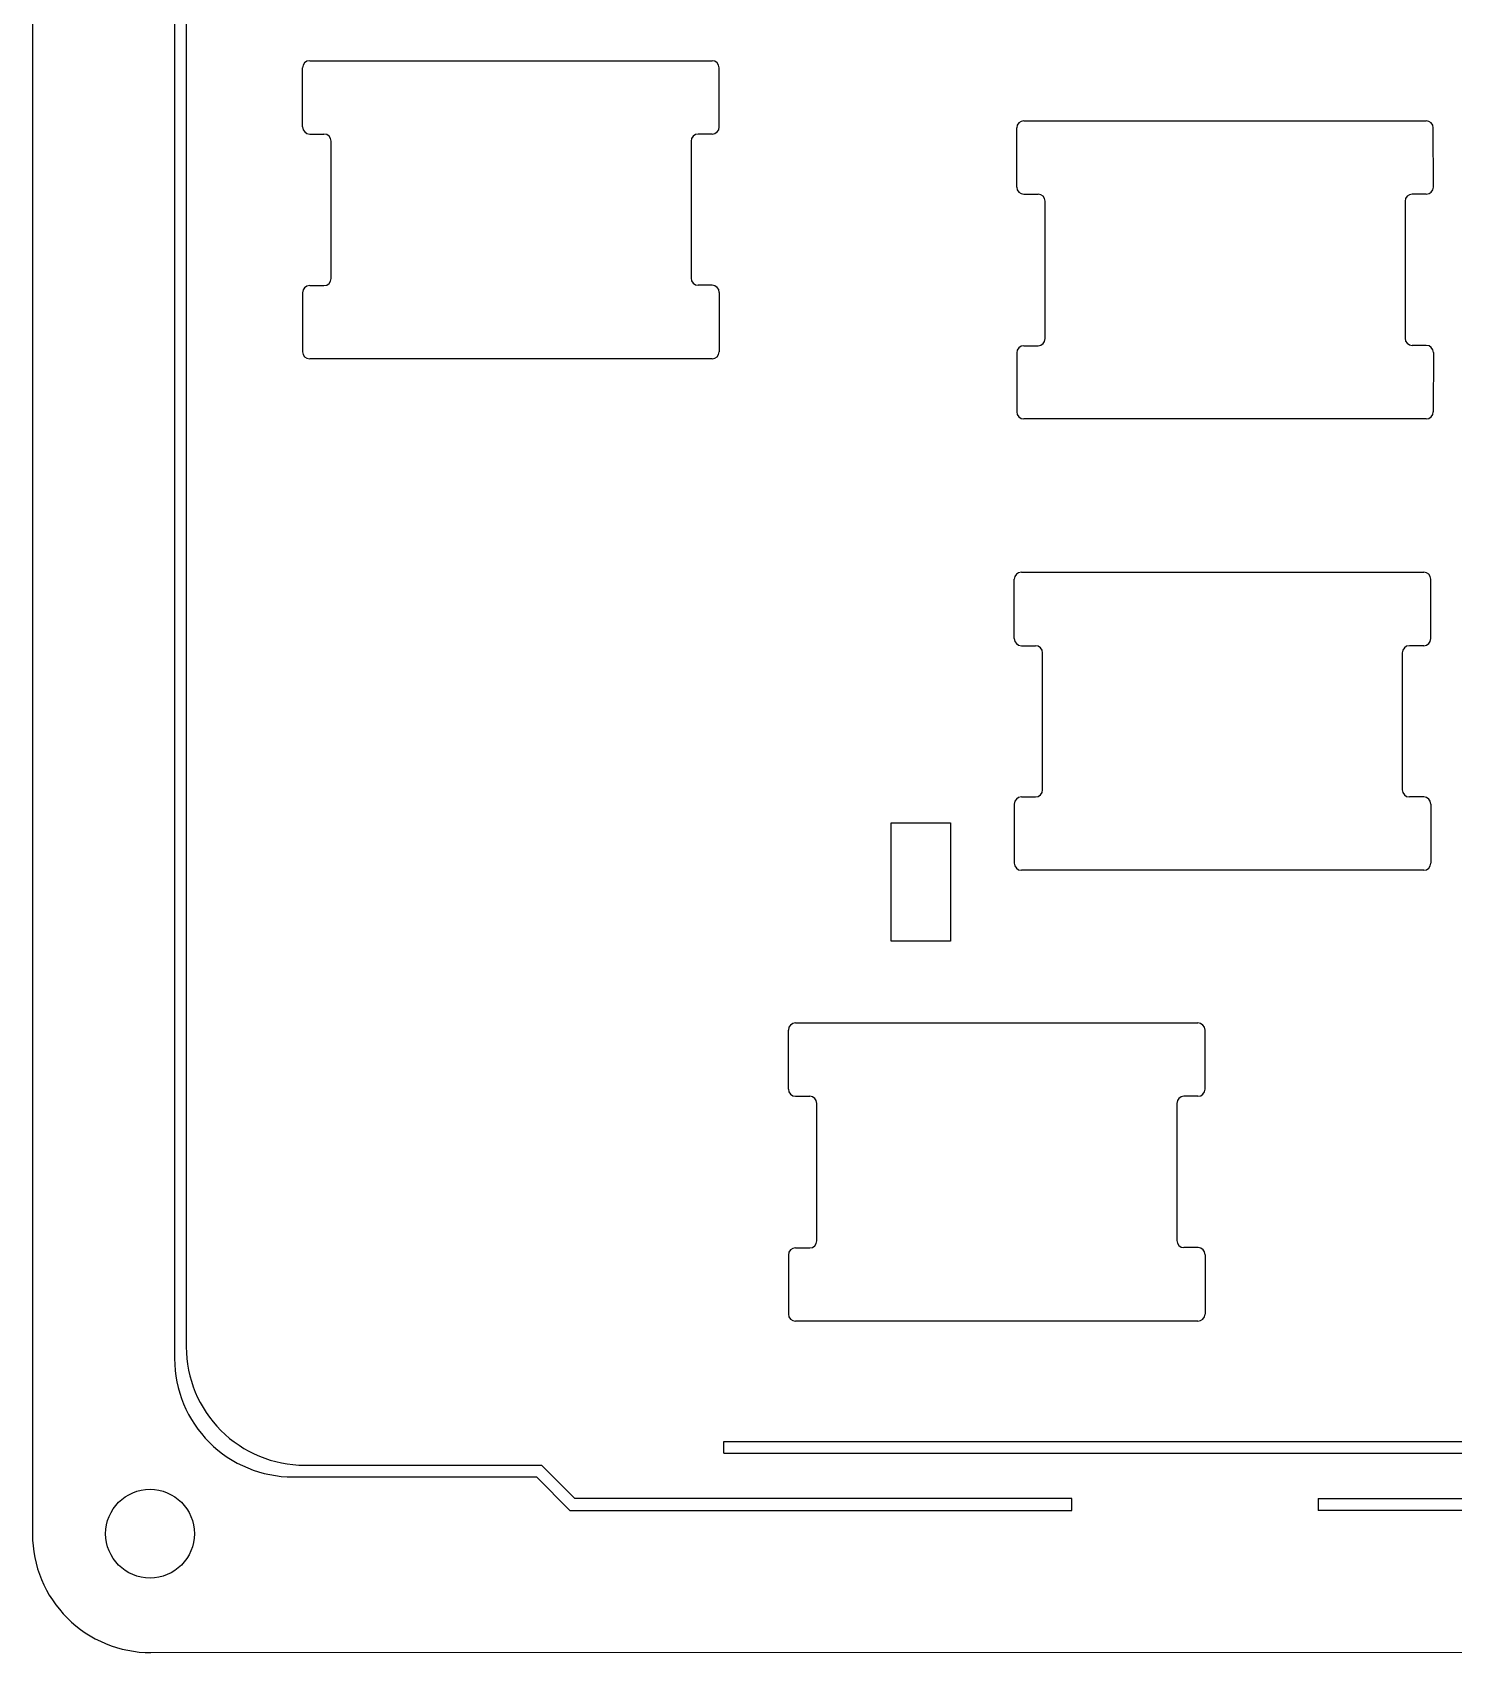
# Model space of a CAD drawing. Extents: x 7 to 394, y -192 to -46.
# Drawn here: x 7.3 to 67.4, y -174.1 to -105.6 of the extents above; entities that cross this region are included whole.
import ezdxf

# ---------------------------------------------------------------- set-up
doc = ezdxf.new("R2010")
doc.units = 0
doc.layers.add('Pcb_17aa', color=7, linetype='CONTINUOUS')

msp = doc.modelspace()

# ---------------------------------------------------------------- linework, layer by layer
at = {"layer": 'Pcb_17aa'}
for p, q in [((7.3025, -59.632), (7.3071, -169.078)), ((7.3025, -59.632, -1.6), (7.3071, -169.078, -1.6)), ((7.3025, -59.632), (7.3071, -169.078)), ((7.3025, -59.632, -1.6), (7.3071, -169.078, -1.6)), ((13.3096, -67.0458), (13.3096, -161.656)), ((13.3096, -67.0458, -1.6), (13.3096, -161.656, -1.6)), ((13.3096, -67.0458), (13.3096, -161.656)), ((13.3096, -67.0458, -1.6), (13.3096, -161.656, -1.6)), ((13.8074, -67.5543), (13.8045, -161.158)), ((13.8074, -67.5543, -1.6), (13.8045, -161.158, -1.6)), ((13.8074, -67.5543), (13.8045, -161.158)), ((13.8074, -67.5543, -1.6), (13.8045, -161.158, -1.6)), ((18.7195, -107.112), (18.7195, -107.112, -1.6)), ((18.7195, -107.112), (18.7195, -107.112, -1.6)), ((18.7198, -109.611), (18.7195, -107.112)), ((18.7198, -109.611, -1.6), (18.7195, -107.112, -1.6)), ((18.7198, -109.611), (18.7195, -107.112)), ((18.7198, -109.611, -1.6), (18.7195, -107.112, -1.6)), ((19.0195, -106.812), (19.0195, -106.812, -1.6)), ((19.0195, -106.812), (36.0248, -106.812)), ((19.0195, -106.812, -1.6), (36.0248, -106.812, -1.6)), ((19.0195, -106.812), (19.0195, -106.812, -1.6)), ((19.0195, -106.812), (36.0248, -106.812)), ((19.0195, -106.812, -1.6), (36.0248, -106.812, -1.6)), ((36.0248, -106.812), (36.0248, -106.812, -1.6)), ((36.0248, -106.812), (36.0248, -106.812, -1.6)), ((36.3248, -107.112), (36.3248, -107.112, -1.6)), ((36.3271, -109.611), (36.3248, -107.112)), ((36.3271, -109.611, -1.6), (36.3248, -107.112, -1.6)), ((36.3248, -107.112), (36.3248, -107.112, -1.6)), ((36.3271, -109.611), (36.3248, -107.112)), ((36.3271, -109.611, -1.6), (36.3248, -107.112, -1.6)), ((49.1947, -109.352), (49.1947, -109.352, -1.6)), ((49.1947, -109.352), (66.2, -109.352)), ((49.1947, -109.352, -1.6), (66.2, -109.352, -1.6)), ((49.1947, -109.352), (49.1947, -109.352, -1.6)), ((49.1947, -109.352), (66.2, -109.352)), ((49.1947, -109.352, -1.6), (66.2, -109.352, -1.6)), ((66.2, -109.352), (66.2, -109.352, -1.6)), ((66.2, -109.352), (66.2, -109.352, -1.6)), ((18.7198, -109.611), (18.7198, -109.611, -1.6)), ((18.7198, -109.611), (18.7198, -109.611, -1.6)), ((19.0198, -109.911), (19.0198, -109.911, -1.6)), ((19.0198, -109.911), (19.0198, -109.911, -1.6)), ((19.0198, -109.911), (19.6238, -109.911)), ((19.0198, -109.911, -1.6), (19.6238, -109.911, -1.6)), ((19.0198, -109.911), (19.6238, -109.911)), ((19.0198, -109.911, -1.6), (19.6238, -109.911, -1.6)), ((19.6238, -109.911), (19.6238, -109.911, -1.6)), ((19.6238, -109.911), (19.6238, -109.911, -1.6)), ((19.9238, -110.211), (19.9238, -110.211, -1.6)), ((19.9238, -110.211), (19.9238, -110.211, -1.6)), ((19.924, -116.016), (19.9238, -110.211)), ((19.924, -116.016, -1.6), (19.9238, -110.211, -1.6)), ((19.924, -116.016), (19.9238, -110.211)), ((19.924, -116.016, -1.6), (19.9238, -110.211, -1.6)), ((35.133, -110.211), (35.133, -110.211, -1.6)), ((35.133, -110.211), (35.133, -110.211, -1.6)), ((35.133, -110.211), (35.133, -116.002)), ((35.133, -110.211, -1.6), (35.133, -116.002, -1.6)), ((35.133, -110.211), (35.133, -116.002)), ((35.133, -110.211, -1.6), (35.133, -116.002, -1.6)), ((35.433, -109.911), (35.433, -109.911, -1.6)), ((36.0271, -109.911), (35.433, -109.911)), ((36.0271, -109.911, -1.6), (35.433, -109.911, -1.6)), ((35.433, -109.911), (35.433, -109.911, -1.6)), ((36.0271, -109.911), (35.433, -109.911)), ((36.0271, -109.911, -1.6), (35.433, -109.911, -1.6)), ((36.0271, -109.911), (36.0271, -109.911, -1.6)), ((36.0271, -109.911), (36.0271, -109.911, -1.6)), ((36.3271, -109.611), (36.3271, -109.611, -1.6)), ((36.3271, -109.611), (36.3271, -109.611, -1.6)), ((48.8947, -109.652), (48.8947, -109.652, -1.6)), ((48.8947, -109.652), (48.8947, -109.652, -1.6)), ((48.895, -112.151), (48.8947, -109.652)), ((48.895, -112.151, -1.6), (48.8947, -109.652, -1.6)), ((48.895, -112.151), (48.8947, -109.652)), ((48.895, -112.151, -1.6), (48.8947, -109.652, -1.6)), ((66.5, -109.652), (66.5, -109.652, -1.6)), ((66.5023, -112.151), (66.5, -109.652)), ((66.5023, -112.151, -1.6), (66.5, -109.652, -1.6)), ((66.5, -109.652), (66.5, -109.652, -1.6)), ((66.5023, -112.151), (66.5, -109.652)), ((66.5023, -112.151, -1.6), (66.5, -109.652, -1.6)), ((48.895, -112.151), (48.895, -112.151, -1.6)), ((48.895, -112.151), (48.895, -112.151, -1.6)), ((66.5023, -112.151), (66.5023, -112.151, -1.6)), ((66.5023, -112.151), (66.5023, -112.151, -1.6)), ((49.195, -112.451), (49.195, -112.451, -1.6)), ((49.195, -112.451), (49.195, -112.451, -1.6)), ((49.195, -112.451), (49.799, -112.451)), ((49.195, -112.451, -1.6), (49.799, -112.451, -1.6)), ((49.195, -112.451), (49.799, -112.451)), ((49.195, -112.451, -1.6), (49.799, -112.451, -1.6)), ((49.799, -112.451), (49.799, -112.451, -1.6)), ((49.799, -112.451), (49.799, -112.451, -1.6)), ((50.099, -112.751), (50.099, -112.751, -1.6)), ((50.099, -112.751), (50.099, -112.751, -1.6)), ((50.0992, -118.556), (50.099, -112.751)), ((50.0992, -118.556, -1.6), (50.099, -112.751, -1.6)), ((50.0992, -118.556), (50.099, -112.751)), ((50.0992, -118.556, -1.6), (50.099, -112.751, -1.6)), ((65.3082, -112.751), (65.3082, -112.751, -1.6)), ((65.3082, -112.751), (65.3082, -112.751, -1.6)), ((65.3082, -112.751), (65.3082, -118.542)), ((65.3082, -112.751, -1.6), (65.3082, -118.542, -1.6)), ((65.3082, -112.751), (65.3082, -118.542)), ((65.3082, -112.751, -1.6), (65.3082, -118.542, -1.6)), ((65.6082, -112.451), (65.6082, -112.451, -1.6)), ((66.2023, -112.451), (65.6082, -112.451)), ((66.2023, -112.451, -1.6), (65.6082, -112.451, -1.6)), ((65.6082, -112.451), (65.6082, -112.451, -1.6)), ((66.2023, -112.451), (65.6082, -112.451)), ((66.2023, -112.451, -1.6), (65.6082, -112.451, -1.6)), ((66.2023, -112.451), (66.2023, -112.451, -1.6)), ((66.2023, -112.451), (66.2023, -112.451, -1.6)), ((19.0195, -116.316), (19.0195, -116.316, -1.6)), ((19.0195, -116.316), (19.0195, -116.316, -1.6)), ((19.0195, -116.316), (19.624, -116.316)), ((19.0195, -116.316, -1.6), (19.624, -116.316, -1.6)), ((19.0195, -116.316), (19.624, -116.316)), ((19.0195, -116.316, -1.6), (19.624, -116.316, -1.6)), ((19.624, -116.316), (19.624, -116.316, -1.6)), ((19.624, -116.316), (19.624, -116.316, -1.6)), ((19.924, -116.016), (19.924, -116.016, -1.6)), ((19.924, -116.016), (19.924, -116.016, -1.6)), ((35.133, -116.002), (35.133, -116.002, -1.6)), ((35.133, -116.002), (35.133, -116.002, -1.6)), ((35.433, -116.302), (35.433, -116.302, -1.6)), ((35.433, -116.302), (35.433, -116.302, -1.6)), ((36.0296, -116.304), (35.433, -116.302)), ((36.0296, -116.304, -1.6), (35.433, -116.302, -1.6)), ((36.0296, -116.304), (35.433, -116.302)), ((36.0296, -116.304, -1.6), (35.433, -116.302, -1.6)), ((36.0296, -116.304), (36.0296, -116.304, -1.6)), ((36.0296, -116.304), (36.0296, -116.304, -1.6)), ((18.7195, -116.616), (18.7195, -116.616, -1.6)), ((18.7195, -116.616), (18.7195, -119.11)), ((18.7195, -116.616, -1.6), (18.7195, -119.11, -1.6)), ((18.7195, -116.616), (18.7195, -116.616, -1.6)), ((18.7195, -116.616), (18.7195, -119.11)), ((18.7195, -116.616, -1.6), (18.7195, -119.11, -1.6)), ((36.3296, -116.604), (36.3248, -119.111)), ((36.3296, -116.604, -1.6), (36.3248, -119.111, -1.6)), ((36.3296, -116.604), (36.3248, -119.111)), ((36.3296, -116.604, -1.6), (36.3248, -119.111, -1.6)), ((36.3296, -116.604), (36.3296, -116.604, -1.6)), ((36.3296, -116.604), (36.3296, -116.604, -1.6)), ((18.7195, -119.11), (18.7195, -119.11, -1.6)), ((18.7195, -119.11), (18.7195, -119.11, -1.6)), ((36.3248, -119.111), (36.3248, -119.111, -1.6)), ((36.3248, -119.111), (36.3248, -119.111, -1.6)), ((49.1947, -118.856), (49.1947, -118.856, -1.6)), ((49.1947, -118.856), (49.1947, -118.856, -1.6)), ((49.1947, -118.856), (49.7992, -118.856)), ((49.1947, -118.856, -1.6), (49.7992, -118.856, -1.6)), ((49.1947, -118.856), (49.7992, -118.856)), ((49.1947, -118.856, -1.6), (49.7992, -118.856, -1.6)), ((49.7992, -118.856), (49.7992, -118.856, -1.6)), ((49.7992, -118.856), (49.7992, -118.856, -1.6)), ((50.0992, -118.556), (50.0992, -118.556, -1.6)), ((50.0992, -118.556), (50.0992, -118.556, -1.6)), ((65.3082, -118.542), (65.3082, -118.542, -1.6)), ((65.3082, -118.542), (65.3082, -118.542, -1.6)), ((65.6082, -118.842), (65.6082, -118.842, -1.6)), ((65.6082, -118.842), (65.6082, -118.842, -1.6)), ((66.2048, -118.844), (65.6082, -118.842)), ((66.2048, -118.844, -1.6), (65.6082, -118.842, -1.6)), ((66.2048, -118.844), (65.6082, -118.842)), ((66.2048, -118.844, -1.6), (65.6082, -118.842, -1.6)), ((66.2048, -118.844), (66.2048, -118.844, -1.6)), ((66.2048, -118.844), (66.2048, -118.844, -1.6)), ((19.0195, -119.41), (19.0195, -119.41, -1.6)), ((36.0248, -119.411), (19.0195, -119.41)), ((36.0248, -119.411, -1.6), (19.0195, -119.41, -1.6)), ((19.0195, -119.41), (19.0195, -119.41, -1.6)), ((36.0248, -119.411), (19.0195, -119.41)), ((36.0248, -119.411, -1.6), (19.0195, -119.41, -1.6)), ((36.0248, -119.411), (36.0248, -119.411, -1.6)), ((36.0248, -119.411), (36.0248, -119.411, -1.6)), ((48.8947, -119.156), (48.8947, -119.156, -1.6)), ((48.8947, -119.156), (48.8947, -121.65)), ((48.8947, -119.156, -1.6), (48.8947, -121.65, -1.6)), ((48.8947, -119.156), (48.8947, -119.156, -1.6)), ((48.8947, -119.156), (48.8947, -121.65)), ((48.8947, -119.156, -1.6), (48.8947, -121.65, -1.6)), ((66.5048, -119.144), (66.5, -121.651)), ((66.5048, -119.144, -1.6), (66.5, -121.651, -1.6)), ((66.5048, -119.144), (66.5, -121.651)), ((66.5048, -119.144, -1.6), (66.5, -121.651, -1.6)), ((66.5048, -119.144), (66.5048, -119.144, -1.6)), ((66.5048, -119.144), (66.5048, -119.144, -1.6)), ((48.8947, -121.65), (48.8947, -121.65, -1.6)), ((48.8947, -121.65), (48.8947, -121.65, -1.6)), ((66.5, -121.651), (66.5, -121.651, -1.6)), ((66.5, -121.651), (66.5, -121.651, -1.6)), ((49.1947, -121.95), (49.1947, -121.95, -1.6)), ((66.2, -121.951), (49.1947, -121.95)), ((66.2, -121.951, -1.6), (49.1947, -121.95, -1.6)), ((49.1947, -121.95), (49.1947, -121.95, -1.6)), ((66.2, -121.951), (49.1947, -121.95)), ((66.2, -121.951, -1.6), (49.1947, -121.95, -1.6)), ((66.2, -121.951), (66.2, -121.951, -1.6)), ((66.2, -121.951), (66.2, -121.951, -1.6)), ((49.0931, -128.427), (49.0931, -128.427, -1.6)), ((49.0931, -128.427), (49.0931, -128.427, -1.6)), ((49.0931, -128.427), (66.0984, -128.427)), ((49.0931, -128.427, -1.6), (66.0984, -128.427, -1.6)), ((49.0931, -128.427), (66.0984, -128.427)), ((49.0931, -128.427, -1.6), (66.0984, -128.427, -1.6)), ((66.0984, -128.427), (66.0984, -128.427, -1.6)), ((66.0984, -128.427), (66.0984, -128.427, -1.6)), ((48.7931, -128.727), (48.7931, -128.727, -1.6)), ((48.7959, -131.232), (48.7931, -128.727)), ((48.7959, -131.232, -1.6), (48.7931, -128.727, -1.6)), ((48.7931, -128.727), (48.7931, -128.727, -1.6)), ((48.7959, -131.232), (48.7931, -128.727)), ((48.7959, -131.232, -1.6), (48.7931, -128.727, -1.6)), ((66.3981, -131.232), (66.3984, -128.727)), ((66.3981, -131.232, -1.6), (66.3984, -128.727, -1.6)), ((66.3981, -131.232), (66.3984, -128.727)), ((66.3981, -131.232, -1.6), (66.3984, -128.727, -1.6)), ((66.3984, -128.727), (66.3984, -128.727, -1.6)), ((66.3984, -128.727), (66.3984, -128.727, -1.6)), ((48.7959, -131.232), (48.7959, -131.232, -1.6)), ((48.7959, -131.232), (48.7959, -131.232, -1.6)), ((66.3981, -131.232), (66.3981, -131.232, -1.6)), ((66.3981, -131.232), (66.3981, -131.232, -1.6)), ((49.0959, -131.532), (49.0959, -131.532, -1.6)), ((49.0959, -131.532), (49.6895, -131.532)), ((49.0959, -131.532, -1.6), (49.6895, -131.532, -1.6)), ((49.0959, -131.532), (49.0959, -131.532, -1.6)), ((49.0959, -131.532), (49.6895, -131.532)), ((49.0959, -131.532, -1.6), (49.6895, -131.532, -1.6)), ((49.6895, -131.532), (49.6895, -131.532, -1.6)), ((49.6895, -131.532), (49.6895, -131.532, -1.6)), ((49.9895, -131.832), (49.9895, -131.832, -1.6)), ((49.9897, -137.622), (49.9895, -131.832)), ((49.9897, -137.622, -1.6), (49.9895, -131.832, -1.6)), ((49.9895, -131.832), (49.9895, -131.832, -1.6)), ((49.9897, -137.622), (49.9895, -131.832)), ((49.9897, -137.622, -1.6), (49.9895, -131.832, -1.6)), ((65.1891, -131.831), (65.1888, -137.622)), ((65.1891, -131.831, -1.6), (65.1888, -137.622, -1.6)), ((65.1891, -131.831), (65.1888, -137.622)), ((65.1891, -131.831, -1.6), (65.1888, -137.622, -1.6)), ((65.1891, -131.831), (65.1891, -131.831, -1.6)), ((65.1891, -131.831), (65.1891, -131.831, -1.6)), ((65.4891, -131.531), (65.4891, -131.531, -1.6)), ((65.4891, -131.531), (65.4891, -131.531, -1.6)), ((66.0981, -131.532), (65.4891, -131.531)), ((66.0981, -131.532, -1.6), (65.4891, -131.531, -1.6)), ((66.0981, -131.532), (65.4891, -131.531)), ((66.0981, -131.532, -1.6), (65.4891, -131.531, -1.6)), ((66.0981, -131.532), (66.0981, -131.532, -1.6)), ((66.0981, -131.532), (66.0981, -131.532, -1.6)), ((48.7934, -138.222), (48.7931, -140.721)), ((48.7934, -138.222, -1.6), (48.7931, -140.721, -1.6)), ((48.7934, -138.222), (48.7931, -140.721)), ((48.7934, -138.222, -1.6), (48.7931, -140.721, -1.6)), ((48.7934, -138.222), (48.7934, -138.222, -1.6)), ((48.7934, -138.222), (48.7934, -138.222, -1.6)), ((49.0934, -137.922), (49.0934, -137.922, -1.6)), ((49.0934, -137.922), (49.6897, -137.922)), ((49.0934, -137.922, -1.6), (49.6897, -137.922, -1.6)), ((49.0934, -137.922), (49.0934, -137.922, -1.6)), ((49.0934, -137.922), (49.6897, -137.922)), ((49.0934, -137.922, -1.6), (49.6897, -137.922, -1.6)), ((49.6897, -137.922), (49.6897, -137.922, -1.6)), ((49.6897, -137.922), (49.6897, -137.922, -1.6)), ((49.9897, -137.622), (49.9897, -137.622, -1.6)), ((49.9897, -137.622), (49.9897, -137.622, -1.6)), ((65.1888, -137.622), (65.1888, -137.622, -1.6)), ((65.1888, -137.622), (65.1888, -137.622, -1.6)), ((65.4888, -137.922), (65.4888, -137.922, -1.6)), ((66.0981, -137.922), (65.4888, -137.922)), ((66.0981, -137.922, -1.6), (65.4888, -137.922, -1.6)), ((65.4888, -137.922), (65.4888, -137.922, -1.6)), ((66.0981, -137.922), (65.4888, -137.922)), ((66.0981, -137.922, -1.6), (65.4888, -137.922, -1.6)), ((66.0981, -137.922), (66.0981, -137.922, -1.6)), ((66.0981, -137.922), (66.0981, -137.922, -1.6)), ((66.3981, -138.222), (66.3981, -138.222, -1.6)), ((66.3981, -138.222), (66.3984, -140.721)), ((66.3981, -138.222, -1.6), (66.3984, -140.721, -1.6)), ((66.3981, -138.222), (66.3981, -138.222, -1.6)), ((66.3981, -138.222), (66.3984, -140.721)), ((66.3981, -138.222, -1.6), (66.3984, -140.721, -1.6)), ((43.594, -139.01), (43.594, -139.01, -1.6)), ((43.594, -144.01), (43.594, -139.01)), ((43.594, -144.01, -1.6), (43.594, -139.01, -1.6)), ((43.594, -139.01), (43.594, -139.01, -1.6)), ((43.594, -139.01), (46.0959, -139.01)), ((43.594, -139.01, -1.6), (46.0959, -139.01, -1.6)), ((43.594, -144.01), (43.594, -139.01)), ((43.594, -139.01), (46.0959, -139.01)), ((43.594, -144.01, -1.6), (43.594, -139.01, -1.6)), ((43.594, -139.01, -1.6), (46.0959, -139.01, -1.6)), ((46.0959, -139.01), (46.0959, -139.01, -1.6)), ((46.0959, -139.01), (46.0959, -139.01, -1.6)), ((46.0959, -139.01), (46.0959, -144.01)), ((46.0959, -139.01, -1.6), (46.0959, -144.01, -1.6)), ((46.0959, -139.01), (46.0959, -144.01)), ((46.0959, -139.01, -1.6), (46.0959, -144.01, -1.6)), ((48.7931, -140.721), (48.7931, -140.721, -1.6)), ((48.7931, -140.721), (48.7931, -140.721, -1.6)), ((49.0931, -141.021), (49.0931, -141.021, -1.6)), ((49.0931, -141.021), (49.0931, -141.021, -1.6)), ((66.0984, -141.021), (49.0931, -141.021)), ((66.0984, -141.021, -1.6), (49.0931, -141.021, -1.6)), ((66.0984, -141.021), (49.0931, -141.021)), ((66.0984, -141.021, -1.6), (49.0931, -141.021, -1.6)), ((66.0984, -141.021), (66.0984, -141.021, -1.6)), ((66.0984, -141.021), (66.0984, -141.021, -1.6)), ((66.3984, -140.721), (66.3984, -140.721, -1.6)), ((66.3984, -140.721), (66.3984, -140.721, -1.6)), ((43.594, -144.01), (43.594, -144.01, -1.6)), ((43.594, -144.01), (43.594, -144.01, -1.6)), ((46.0959, -144.01), (43.594, -144.01)), ((46.0959, -144.01, -1.6), (43.594, -144.01, -1.6)), ((46.0959, -144.01), (43.594, -144.01)), ((46.0959, -144.01, -1.6), (43.594, -144.01, -1.6)), ((46.0959, -144.01), (46.0959, -144.01, -1.6)), ((46.0959, -144.01), (46.0959, -144.01, -1.6)), ((39.2478, -147.772), (39.2478, -147.772, -1.6)), ((39.2478, -147.772), (39.2478, -147.772, -1.6)), ((39.2481, -150.271), (39.2478, -147.772)), ((39.2481, -150.271, -1.6), (39.2478, -147.772, -1.6)), ((39.2481, -150.271), (39.2478, -147.772)), ((39.2481, -150.271, -1.6), (39.2478, -147.772, -1.6)), ((39.5478, -147.472), (39.5478, -147.472, -1.6)), ((39.5478, -147.472), (56.5531, -147.472)), ((39.5478, -147.472, -1.6), (56.5531, -147.472, -1.6)), ((39.5478, -147.472), (39.5478, -147.472, -1.6)), ((39.5478, -147.472), (56.5531, -147.472)), ((39.5478, -147.472, -1.6), (56.5531, -147.472, -1.6)), ((56.5531, -147.472), (56.5531, -147.472, -1.6)), ((56.5531, -147.472), (56.5531, -147.472, -1.6)), ((56.8531, -147.772), (56.8531, -147.772, -1.6)), ((56.8554, -150.271), (56.8531, -147.772)), ((56.8554, -150.271, -1.6), (56.8531, -147.772, -1.6)), ((56.8531, -147.772), (56.8531, -147.772, -1.6)), ((56.8554, -150.271), (56.8531, -147.772)), ((56.8554, -150.271, -1.6), (56.8531, -147.772, -1.6)), ((39.2481, -150.271), (39.2481, -150.271, -1.6)), ((39.2481, -150.271), (39.2481, -150.271, -1.6)), ((39.5481, -150.571), (39.5481, -150.571, -1.6)), ((39.5481, -150.571), (39.5481, -150.571, -1.6)), ((39.5481, -150.571), (40.152, -150.571)), ((39.5481, -150.571, -1.6), (40.152, -150.571, -1.6)), ((39.5481, -150.571), (40.152, -150.571)), ((39.5481, -150.571, -1.6), (40.152, -150.571, -1.6)), ((40.152, -150.571), (40.152, -150.571, -1.6)), ((40.152, -150.571), (40.152, -150.571, -1.6)), ((55.9613, -150.571), (55.9613, -150.571, -1.6)), ((56.5554, -150.571), (55.9613, -150.571)), ((56.5554, -150.571, -1.6), (55.9613, -150.571, -1.6)), ((55.9613, -150.571), (55.9613, -150.571, -1.6)), ((56.5554, -150.571), (55.9613, -150.571)), ((56.5554, -150.571, -1.6), (55.9613, -150.571, -1.6)), ((56.5554, -150.571), (56.5554, -150.571, -1.6)), ((56.5554, -150.571), (56.5554, -150.571, -1.6)), ((56.8554, -150.271), (56.8554, -150.271, -1.6)), ((56.8554, -150.271), (56.8554, -150.271, -1.6)), ((40.452, -150.871), (40.452, -150.871, -1.6)), ((40.452, -150.871), (40.452, -150.871, -1.6)), ((40.4523, -156.677), (40.452, -150.871)), ((40.4523, -156.677, -1.6), (40.452, -150.871, -1.6)), ((40.4523, -156.677), (40.452, -150.871)), ((40.4523, -156.677, -1.6), (40.452, -150.871, -1.6)), ((55.6613, -150.871), (55.6613, -150.871, -1.6)), ((55.6613, -150.871), (55.6613, -150.871, -1.6)), ((55.6613, -150.871), (55.6613, -156.662)), ((55.6613, -150.871, -1.6), (55.6613, -156.662, -1.6)), ((55.6613, -150.871), (55.6613, -156.662)), ((55.6613, -150.871, -1.6), (55.6613, -156.662, -1.6)), ((40.4523, -156.677), (40.4523, -156.677, -1.6)), ((40.4523, -156.677), (40.4523, -156.677, -1.6)), ((55.6613, -156.662), (55.6613, -156.662, -1.6)), ((55.6613, -156.662), (55.6613, -156.662, -1.6)), ((39.2478, -157.277), (39.2478, -157.277, -1.6)), ((39.2478, -157.277), (39.2478, -159.771)), ((39.2478, -157.277, -1.6), (39.2478, -159.771, -1.6)), ((39.2478, -157.277), (39.2478, -157.277, -1.6)), ((39.2478, -157.277), (39.2478, -159.771)), ((39.2478, -157.277, -1.6), (39.2478, -159.771, -1.6)), ((39.5478, -156.977), (39.5478, -156.977, -1.6)), ((39.5478, -156.977), (39.5478, -156.977, -1.6)), ((39.5478, -156.977), (40.1523, -156.977)), ((39.5478, -156.977, -1.6), (40.1523, -156.977, -1.6)), ((39.5478, -156.977), (40.1523, -156.977)), ((39.5478, -156.977, -1.6), (40.1523, -156.977, -1.6)), ((40.1523, -156.977), (40.1523, -156.977, -1.6)), ((40.1523, -156.977), (40.1523, -156.977, -1.6)), ((55.9613, -156.962), (55.9613, -156.962, -1.6)), ((55.9613, -156.962), (55.9613, -156.962, -1.6)), ((56.5579, -156.964), (55.9613, -156.962)), ((56.5579, -156.964, -1.6), (55.9613, -156.962, -1.6)), ((56.5579, -156.964), (55.9613, -156.962)), ((56.5579, -156.964, -1.6), (55.9613, -156.962, -1.6)), ((56.5579, -156.964), (56.5579, -156.964, -1.6)), ((56.5579, -156.964), (56.5579, -156.964, -1.6)), ((56.8579, -157.264), (56.8531, -159.771)), ((56.8579, -157.264, -1.6), (56.8531, -159.771, -1.6)), ((56.8579, -157.264), (56.8531, -159.771)), ((56.8579, -157.264, -1.6), (56.8531, -159.771, -1.6)), ((56.8579, -157.264), (56.8579, -157.264, -1.6)), ((56.8579, -157.264), (56.8579, -157.264, -1.6)), ((39.2478, -159.771), (39.2478, -159.771, -1.6)), ((39.2478, -159.771), (39.2478, -159.771, -1.6)), ((39.5478, -160.071), (39.5478, -160.071, -1.6)), ((56.5531, -160.071), (39.5478, -160.071)), ((56.5531, -160.071, -1.6), (39.5478, -160.071, -1.6)), ((39.5478, -160.071), (39.5478, -160.071, -1.6)), ((56.5531, -160.071), (39.5478, -160.071)), ((56.5531, -160.071, -1.6), (39.5478, -160.071, -1.6)), ((56.5531, -160.071), (56.5531, -160.071, -1.6)), ((56.5531, -160.071), (56.5531, -160.071, -1.6)), ((56.8531, -159.771), (56.8531, -159.771, -1.6)), ((56.8531, -159.771), (56.8531, -159.771, -1.6)), ((13.8045, -161.158), (13.8045, -161.158, -1.6)), ((13.8045, -161.158), (13.8045, -161.158, -1.6)), ((13.3096, -161.656), (13.3096, -161.656, -1.6)), ((13.3096, -161.656), (13.3096, -161.656, -1.6)), ((36.5252, -165.156), (76.1238, -165.151)), ((36.5252, -165.156, -1.6), (76.1238, -165.151, -1.6)), ((36.5252, -165.156), (76.1238, -165.151)), ((36.5252, -165.156, -1.6), (76.1238, -165.151, -1.6)), ((36.5252, -165.156), (36.5252, -165.156, -1.6)), ((36.5252, -165.654), (36.5252, -165.156)), ((36.5252, -165.654, -1.6), (36.5252, -165.156, -1.6)), ((36.5252, -165.156), (36.5252, -165.156, -1.6)), ((36.5252, -165.654), (36.5252, -165.156)), ((36.5252, -165.654, -1.6), (36.5252, -165.156, -1.6)), ((36.5252, -165.654), (76.1238, -165.651)), ((36.5252, -165.654, -1.6), (76.1238, -165.651, -1.6)), ((36.5252, -165.654), (76.1238, -165.651)), ((36.5252, -165.654, -1.6), (76.1238, -165.651, -1.6)), ((36.5252, -165.654), (36.5252, -165.654, -1.6)), ((36.5252, -165.654), (36.5252, -165.654, -1.6)), ((18.8087, -166.157), (18.8087, -166.157, -1.6)), ((18.8087, -166.157), (18.8087, -166.157, -1.6)), ((18.8087, -166.157), (28.8087, -166.157)), ((18.8087, -166.157, -1.6), (28.8087, -166.157, -1.6)), ((18.8087, -166.157), (28.8087, -166.157)), ((18.8087, -166.157, -1.6), (28.8087, -166.157, -1.6)), ((28.8087, -166.157), (28.8087, -166.157, -1.6)), ((28.8087, -166.157), (28.8087, -166.157, -1.6)), ((30.2235, -167.571), (28.8087, -166.157)), ((30.2235, -167.571, -1.6), (28.8087, -166.157, -1.6)), ((30.2235, -167.571), (28.8087, -166.157)), ((30.2235, -167.571, -1.6), (28.8087, -166.157, -1.6)), ((18.3138, -166.654), (18.3138, -166.654, -1.6)), ((18.3138, -166.654), (28.5979, -166.654)), ((18.3138, -166.654, -1.6), (28.5979, -166.654, -1.6)), ((18.3138, -166.654), (18.3138, -166.654, -1.6)), ((18.3138, -166.654), (28.5979, -166.654)), ((18.3138, -166.654, -1.6), (28.5979, -166.654, -1.6)), ((28.5979, -166.654), (28.5979, -166.654, -1.6)), ((28.5979, -166.654), (30.0126, -168.069)), ((28.5979, -166.654, -1.6), (30.0126, -168.069, -1.6)), ((28.5979, -166.654), (28.5979, -166.654, -1.6)), ((28.5979, -166.654), (30.0126, -168.069)), ((28.5979, -166.654, -1.6), (30.0126, -168.069, -1.6)), ((30.2235, -167.571), (30.2235, -167.571, -1.6)), ((30.2235, -167.571), (30.2235, -167.571, -1.6)), ((51.2242, -167.571), (30.2235, -167.571)), ((51.2242, -167.571, -1.6), (30.2235, -167.571, -1.6)), ((51.2242, -167.571), (30.2235, -167.571)), ((51.2242, -167.571, -1.6), (30.2235, -167.571, -1.6)), ((51.2242, -167.571), (51.2242, -167.571, -1.6)), ((51.2242, -167.571), (51.2242, -167.571, -1.6)), ((51.2242, -168.072), (51.2242, -167.571)), ((51.2242, -168.072, -1.6), (51.2242, -167.571, -1.6)), ((51.2242, -168.072), (51.2242, -167.571)), ((51.2242, -168.072, -1.6), (51.2242, -167.571, -1.6)), ((61.6331, -167.566), (61.6331, -167.566, -1.6)), ((61.6331, -167.566), (82.6338, -167.566)), ((61.6331, -167.566, -1.6), (82.6338, -167.566, -1.6)), ((61.6331, -167.566), (61.6331, -167.566, -1.6)), ((61.6331, -167.566), (61.6331, -168.067)), ((61.6331, -167.566, -1.6), (61.6331, -168.067, -1.6)), ((61.6331, -167.566), (82.6338, -167.566)), ((61.6331, -167.566), (61.6331, -168.067)), ((61.6331, -167.566, -1.6), (82.6338, -167.566, -1.6)), ((61.6331, -167.566, -1.6), (61.6331, -168.067, -1.6)), ((30.0126, -168.069), (30.0126, -168.069, -1.6)), ((30.0126, -168.069), (51.2242, -168.072)), ((30.0126, -168.069, -1.6), (51.2242, -168.072, -1.6)), ((30.0126, -168.069), (30.0126, -168.069, -1.6)), ((30.0126, -168.069), (51.2242, -168.072)), ((30.0126, -168.069, -1.6), (51.2242, -168.072, -1.6)), ((51.2242, -168.072), (51.2242, -168.072, -1.6)), ((51.2242, -168.072), (51.2242, -168.072, -1.6)), ((61.6331, -168.067), (61.6331, -168.067, -1.6)), ((61.6331, -168.067), (61.6331, -168.067, -1.6)), ((82.837, -168.069), (61.6331, -168.067)), ((82.837, -168.069, -1.6), (61.6331, -168.067, -1.6)), ((82.837, -168.069), (61.6331, -168.067)), ((82.837, -168.069, -1.6), (61.6331, -168.067, -1.6)), ((7.3071, -169.078), (7.3071, -169.078, -1.6)), ((7.3071, -169.078), (7.3071, -169.078, -1.6)), ((14.1483, -169.052), (14.1483, -169.052, -1.6)), ((14.1483, -169.052), (14.1483, -169.052, -1.6)), ((12.3114, -174.076), (93.1901, -174.051)), ((12.3114, -174.076, -1.6), (93.1901, -174.051, -1.6)), ((12.3114, -174.076), (93.1901, -174.051)), ((12.3114, -174.076, -1.6), (93.1901, -174.051, -1.6)), ((12.3114, -174.076), (12.3114, -174.076, -1.6)), ((12.3114, -174.076), (12.3114, -174.076, -1.6))]:
    msp.add_line(p, q, dxfattribs=at)
msp.add_circle((12.2733, -169.052), 1.875, dxfattribs=at)
msp.add_circle((12.2733, -169.052), 1.875, dxfattribs=at)
msp.add_circle((12.2733, -169.052), 1.875, dxfattribs=at)
msp.add_circle((12.2733, -169.052), 1.875, dxfattribs=at)
for centre, radius, start, end in [((19.0195, -107.112), 0.3, 90, 180), ((19.0195, -107.112, -1.6), 0.3, 90, 180), ((19.0195, -107.112), 0.3, 90, 180), ((19.0195, -107.112, -1.6), 0.3, 90, 180), ((36.0248, -107.112), 0.3, 0, 90), ((36.0248, -107.112, -1.6), 0.3, 0, 90), ((36.0248, -107.112), 0.3, 0, 90), ((36.0248, -107.112, -1.6), 0.3, 0, 90), ((49.1947, -109.652), 0.3, 90, 180), ((49.1947, -109.652, -1.6), 0.3, 90, 180), ((49.1947, -109.652), 0.3, 90, 180), ((49.1947, -109.652, -1.6), 0.3, 90, 180), ((66.2, -109.652), 0.3, 0, 90), ((66.2, -109.652, -1.6), 0.3, 0, 90), ((66.2, -109.652), 0.3, 0, 90), ((66.2, -109.652, -1.6), 0.3, 0, 90), ((19.0198, -109.611), 0.3, 180, -90), ((19.0198, -109.611, -1.6), 0.3, 180, -90), ((19.0198, -109.611), 0.3, 180, -90), ((19.0198, -109.611, -1.6), 0.3, 180, -90), ((19.6238, -110.211), 0.3, 0, 90), ((19.6238, -110.211, -1.6), 0.3, 0, 90), ((19.6238, -110.211), 0.3, 0, 90), ((19.6238, -110.211, -1.6), 0.3, 0, 90), ((35.433, -110.211), 0.3, 90, 180), ((35.433, -110.211, -1.6), 0.3, 90, 180), ((35.433, -110.211), 0.3, 90, 180), ((35.433, -110.211, -1.6), 0.3, 90, 180), ((36.0271, -109.611), 0.3, -90, 0), ((36.0271, -109.611, -1.6), 0.3, -90, 0), ((36.0271, -109.611), 0.3, -90, 0), ((36.0271, -109.611, -1.6), 0.3, -90, 0), ((49.195, -112.151), 0.3, 180, -90), ((49.195, -112.151, -1.6), 0.3, 180, -90), ((49.195, -112.151), 0.3, 180, -90), ((49.195, -112.151, -1.6), 0.3, 180, -90), ((66.2023, -112.151), 0.3, -90, 0), ((66.2023, -112.151, -1.6), 0.3, -90, 0), ((66.2023, -112.151), 0.3, -90, 0), ((66.2023, -112.151, -1.6), 0.3, -90, 0), ((49.799, -112.751), 0.3, 0, 90), ((49.799, -112.751, -1.6), 0.3, 0, 90), ((49.799, -112.751), 0.3, 0, 90), ((49.799, -112.751, -1.6), 0.3, 0, 90), ((65.6082, -112.751), 0.3, 90, 180), ((65.6082, -112.751, -1.6), 0.3, 90, 180), ((65.6082, -112.751), 0.3, 90, 180), ((65.6082, -112.751, -1.6), 0.3, 90, 180), ((19.0195, -116.616), 0.3, 90, 180), ((19.0195, -116.616, -1.6), 0.3, 90, 180), ((19.0195, -116.616), 0.3, 90, 180), ((19.0195, -116.616, -1.6), 0.3, 90, 180), ((19.624, -116.016), 0.3, -90, 0), ((19.624, -116.016, -1.6), 0.3, -90, 0), ((19.624, -116.016), 0.3, -90, 0), ((19.624, -116.016, -1.6), 0.3, -90, 0), ((35.433, -116.002), 0.3, 180, -90), ((35.433, -116.002, -1.6), 0.3, 180, -90), ((35.433, -116.002), 0.3, 180, -90), ((35.433, -116.002, -1.6), 0.3, 180, -90), ((36.0296, -116.604), 0.3, 0, 90), ((36.0296, -116.604, -1.6), 0.3, 0, 90), ((36.0296, -116.604), 0.3, 0, 90), ((36.0296, -116.604, -1.6), 0.3, 0, 90), ((19.0195, -119.11), 0.3, 180, -90), ((19.0195, -119.11, -1.6), 0.3, 180, -90), ((19.0195, -119.11), 0.3, 180, -90), ((19.0195, -119.11, -1.6), 0.3, 180, -90), ((36.0248, -119.111), 0.3, -90, 0), ((36.0248, -119.111, -1.6), 0.3, -90, 0), ((36.0248, -119.111), 0.3, -90, 0), ((36.0248, -119.111, -1.6), 0.3, -90, 0), ((49.1947, -119.156), 0.3, 90, 180), ((49.1947, -119.156, -1.6), 0.3, 90, 180), ((49.1947, -119.156), 0.3, 90, 180), ((49.1947, -119.156, -1.6), 0.3, 90, 180), ((49.7992, -118.556), 0.3, -90, 0), ((49.7992, -118.556, -1.6), 0.3, -90, 0), ((49.7992, -118.556), 0.3, -90, 0), ((49.7992, -118.556, -1.6), 0.3, -90, 0), ((65.6082, -118.542), 0.3, 180, -90), ((65.6082, -118.542, -1.6), 0.3, 180, -90), ((65.6082, -118.542), 0.3, 180, -90), ((65.6082, -118.542, -1.6), 0.3, 180, -90), ((66.2048, -119.144), 0.3, 0, 90), ((66.2048, -119.144, -1.6), 0.3, 0, 90), ((66.2048, -119.144), 0.3, 0, 90), ((66.2048, -119.144, -1.6), 0.3, 0, 90), ((49.1947, -121.65), 0.3, 180, -90), ((49.1947, -121.65, -1.6), 0.3, 180, -90), ((49.1947, -121.65), 0.3, 180, -90), ((49.1947, -121.65, -1.6), 0.3, 180, -90), ((66.2, -121.651), 0.3, -90, 0), ((66.2, -121.651, -1.6), 0.3, -90, 0), ((66.2, -121.651), 0.3, -90, 0), ((66.2, -121.651, -1.6), 0.3, -90, 0), ((49.0931, -128.727), 0.3, 90, 180), ((49.0931, -128.727, -1.6), 0.3, 90, 180), ((49.0931, -128.727), 0.3, 90, 180), ((49.0931, -128.727, -1.6), 0.3, 90, 180), ((66.0984, -128.727), 0.3, 0, 90), ((66.0984, -128.727, -1.6), 0.3, 0, 90), ((66.0984, -128.727), 0.3, 0, 90), ((66.0984, -128.727, -1.6), 0.3, 0, 90), ((49.0959, -131.232), 0.3, 180, -90), ((49.0959, -131.232, -1.6), 0.3, 180, -90), ((49.0959, -131.232), 0.3, 180, -90), ((49.0959, -131.232, -1.6), 0.3, 180, -90), ((66.0981, -131.232), 0.3, -90, 0), ((66.0981, -131.232, -1.6), 0.3, -90, 0), ((66.0981, -131.232), 0.3, -90, 0), ((66.0981, -131.232, -1.6), 0.3, -90, 0), ((49.6895, -131.832), 0.3, 0, 90), ((49.6895, -131.832, -1.6), 0.3, 0, 90), ((49.6895, -131.832), 0.3, 0, 90), ((49.6895, -131.832, -1.6), 0.3, 0, 90), ((65.4891, -131.831), 0.3, 90, 180), ((65.4891, -131.831, -1.6), 0.3, 90, 180), ((65.4891, -131.831), 0.3, 90, 180), ((65.4891, -131.831, -1.6), 0.3, 90, 180), ((49.0934, -138.222), 0.3, 90, 180), ((49.0934, -138.222, -1.6), 0.3, 90, 180), ((49.0934, -138.222), 0.3, 90, 180), ((49.0934, -138.222, -1.6), 0.3, 90, 180), ((49.6897, -137.622), 0.3, -90, 0), ((49.6897, -137.622, -1.6), 0.3, -90, 0), ((49.6897, -137.622), 0.3, -90, 0), ((49.6897, -137.622, -1.6), 0.3, -90, 0), ((65.4888, -137.622), 0.3, 180, -90), ((65.4888, -137.622, -1.6), 0.3, 180, -90), ((65.4888, -137.622), 0.3, 180, -90), ((65.4888, -137.622, -1.6), 0.3, 180, -90), ((66.0981, -138.222), 0.3, 0, 90), ((66.0981, -138.222, -1.6), 0.3, 0, 90), ((66.0981, -138.222), 0.3, 0, 90), ((66.0981, -138.222, -1.6), 0.3, 0, 90), ((49.0931, -140.721), 0.3, 180, -90), ((49.0931, -140.721, -1.6), 0.3, 180, -90), ((49.0931, -140.721), 0.3, 180, -90), ((49.0931, -140.721, -1.6), 0.3, 180, -90), ((66.0984, -140.721), 0.3, -90, 0), ((66.0984, -140.721, -1.6), 0.3, -90, 0), ((66.0984, -140.721), 0.3, -90, 0), ((66.0984, -140.721, -1.6), 0.3, -90, 0), ((39.5478, -147.772), 0.3, 90, 180), ((39.5478, -147.772, -1.6), 0.3, 90, 180), ((39.5478, -147.772), 0.3, 90, 180), ((39.5478, -147.772, -1.6), 0.3, 90, 180), ((56.5531, -147.772), 0.3, 0, 90), ((56.5531, -147.772, -1.6), 0.3, 0, 90), ((56.5531, -147.772), 0.3, 0, 90), ((56.5531, -147.772, -1.6), 0.3, 0, 90), ((39.5481, -150.271), 0.3, 180, -90), ((39.5481, -150.271, -1.6), 0.3, 180, -90), ((39.5481, -150.271), 0.3, 180, -90), ((39.5481, -150.271, -1.6), 0.3, 180, -90), ((40.152, -150.871), 0.3, 0, 90), ((40.152, -150.871, -1.6), 0.3, 0, 90), ((40.152, -150.871), 0.3, 0, 90), ((40.152, -150.871, -1.6), 0.3, 0, 90), ((55.9613, -150.871), 0.3, 90, 180), ((55.9613, -150.871, -1.6), 0.3, 90, 180), ((55.9613, -150.871), 0.3, 90, 180), ((55.9613, -150.871, -1.6), 0.3, 90, 180), ((56.5554, -150.271), 0.3, -90, 0), ((56.5554, -150.271, -1.6), 0.3, -90, 0), ((56.5554, -150.271), 0.3, -90, 0), ((56.5554, -150.271, -1.6), 0.3, -90, 0), ((40.1523, -156.677), 0.3, -90, 0), ((40.1523, -156.677, -1.6), 0.3, -90, 0), ((40.1523, -156.677), 0.3, -90, 0), ((40.1523, -156.677, -1.6), 0.3, -90, 0), ((55.9613, -156.662), 0.3, 180, -90), ((55.9613, -156.662, -1.6), 0.3, 180, -90), ((55.9613, -156.662), 0.3, 180, -90), ((55.9613, -156.662, -1.6), 0.3, 180, -90), ((39.5478, -157.277), 0.3, 90, 180), ((39.5478, -157.277, -1.6), 0.3, 90, 180), ((39.5478, -157.277), 0.3, 90, 180), ((39.5478, -157.277, -1.6), 0.3, 90, 180), ((56.5579, -157.264), 0.3, 0, 90), ((56.5579, -157.264, -1.6), 0.3, 0, 90), ((56.5579, -157.264), 0.3, 0, 90), ((56.5579, -157.264, -1.6), 0.3, 0, 90), ((39.5478, -159.771), 0.3, 180, -90), ((39.5478, -159.771, -1.6), 0.3, 180, -90), ((39.5478, -159.771), 0.3, 180, -90), ((39.5478, -159.771, -1.6), 0.3, 180, -90), ((56.5531, -159.771), 0.3, -90, 0), ((56.5531, -159.771, -1.6), 0.3, -90, 0), ((56.5531, -159.771), 0.3, -90, 0), ((56.5531, -159.771, -1.6), 0.3, -90, 0), ((18.8057, -161.155), 5.0013, -179.971, -89.9658), ((18.8057, -161.155, -1.6), 5.0013, -179.971, -89.9658), ((18.8057, -161.155), 5.0013, -179.971, -89.9658), ((18.8057, -161.155, -1.6), 5.0013, -179.971, -89.9658), ((18.3109, -161.653), 5.0013, -179.971, -89.9658), ((18.3109, -161.653, -1.6), 5.0013, -179.971, -89.9658), ((18.3109, -161.653), 5.0013, -179.971, -89.9658), ((18.3109, -161.653, -1.6), 5.0013, -179.971, -89.9658), ((12.3084, -169.075), 5.0013, -179.971, -89.9658), ((12.3084, -169.075, -1.6), 5.0013, -179.971, -89.9658), ((12.3084, -169.075), 5.0013, -179.971, -89.9658), ((12.3084, -169.075, -1.6), 5.0013, -179.971, -89.9658)]:
    msp.add_arc(centre, radius, start, end, dxfattribs=at)

doc.saveas('drawing.dxf')
